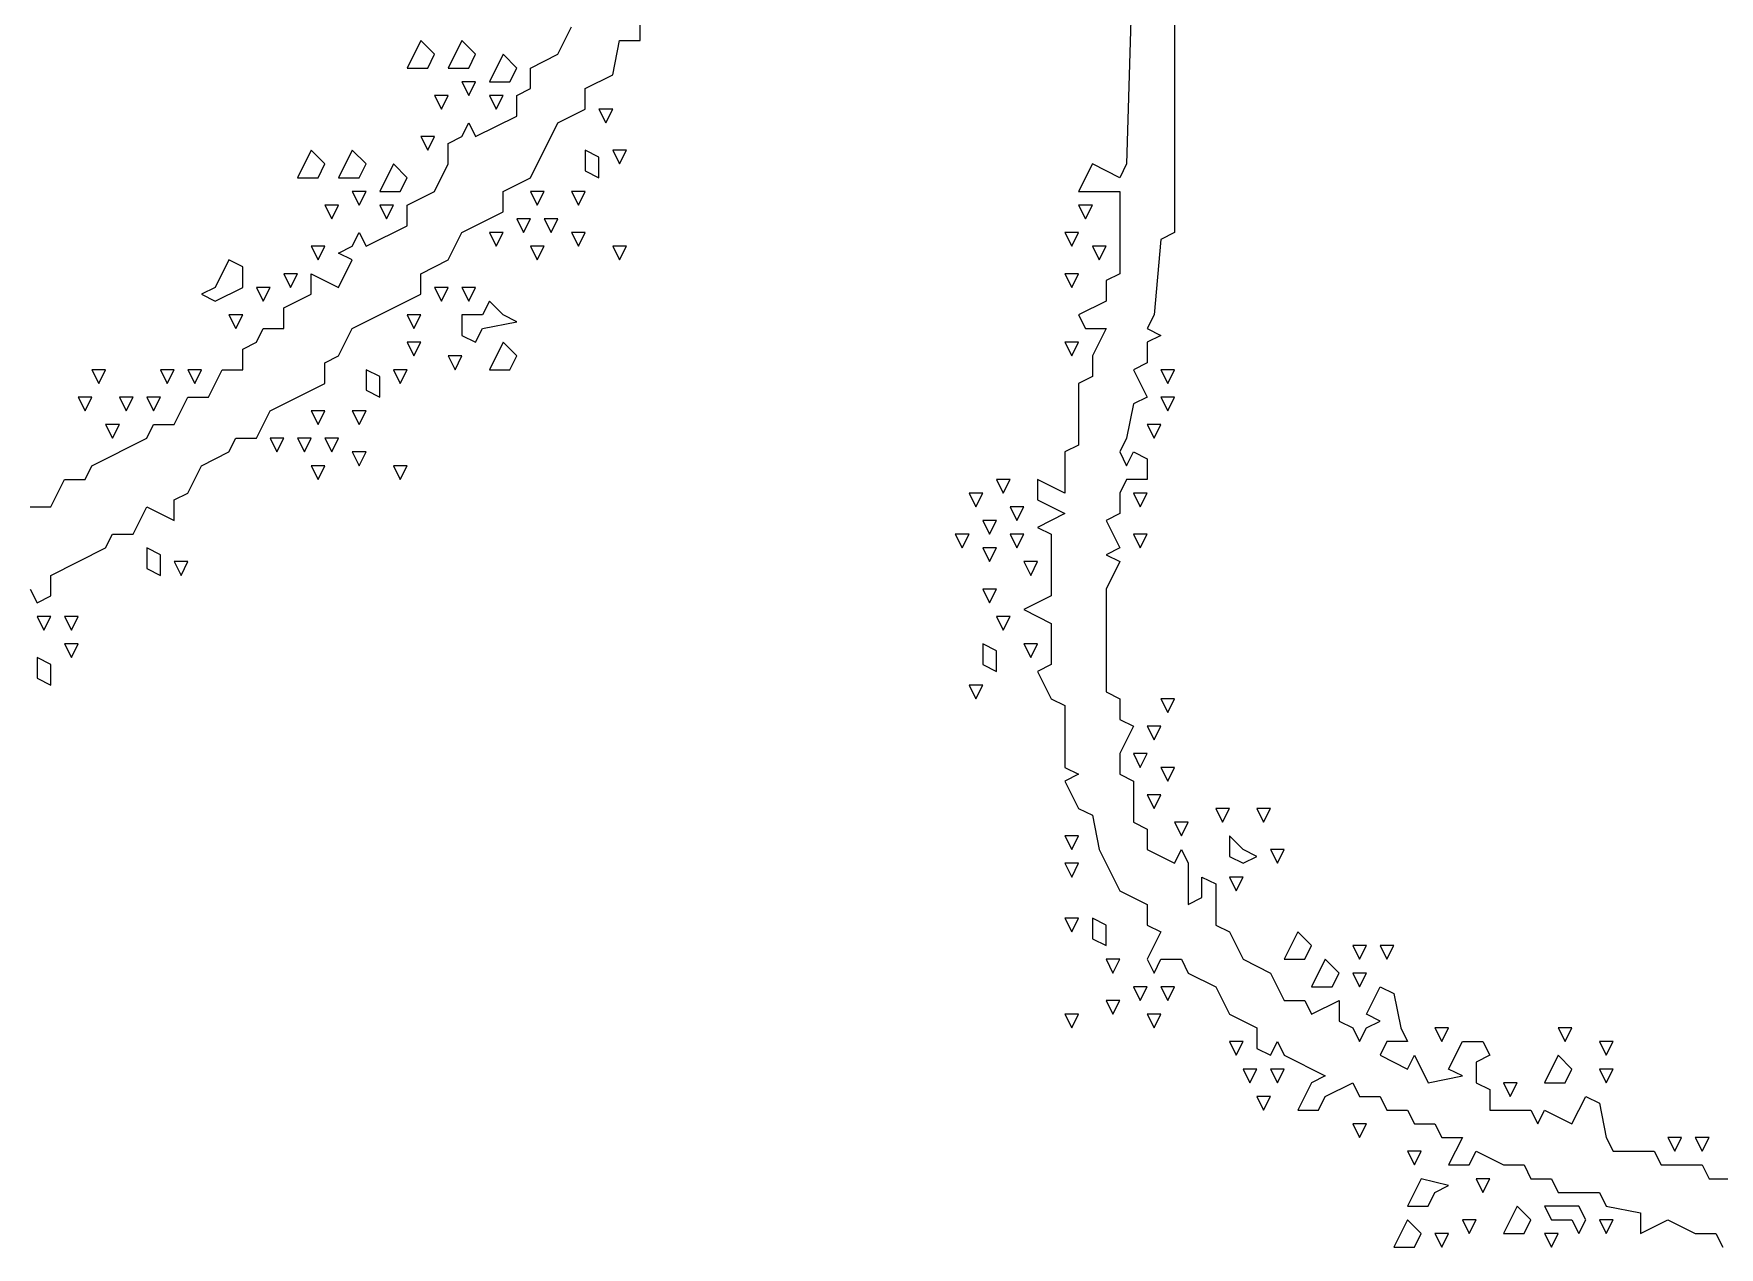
# Model space of a CAD drawing. Extents: x 2 to 124, y 0 to 170.
# Drawn here: x 42.38 to 62.18, y 6.44 to 20.69 of the extents above; entities that cross this region are included whole.
import ezdxf

# ---------------------------------------------------------------- set-up
doc = ezdxf.new("R2010")
doc.units = 0
doc.layers.add('Layer0', color=7, linetype='Continuous')

msp = doc.modelspace()

# ---------------------------------------------------------------- linework, layer by layer
at = {"layer": 'Layer0', "color": 5, "linetype": 'CONTINUOUS'}
for p, q in [((55.78125, 23.18182, 0.1), (55.78125, 18.35227, 0.1)), ((55.2983, 21.97443, 0.1), (55.2178, 19.1572, 0.1)), ((49.50284, 20.60606, 0.1), (49.50284, 20.84754, 0.1)), ((46.92708, 20.60606, 0.1), (46.7661, 20.28409, 0.1)), ((47.08807, 20.44508, 0.1), (46.92708, 20.60606, 0.1)), ((47.41004, 20.60606, 0.1), (47.24905, 20.28409, 0.1)), ((47.57102, 20.44508, 0.1), (47.41004, 20.60606, 0.1)), ((48.53693, 20.44508, 0.1), (48.69792, 20.76705, 0.1)), ((49.18087, 20.2036, 0.1), (49.26136, 20.60606, 0.1)), ((49.26136, 20.60606, 0.1), (49.50284, 20.60606, 0.1)), ((47.00758, 20.28409, 0.1), (47.08807, 20.44508, 0.1)), ((47.49053, 20.28409, 0.1), (47.57102, 20.44508, 0.1)), ((47.89299, 20.44508, 0.1), (47.73201, 20.12311, 0.1)), ((48.05398, 20.28409, 0.1), (47.89299, 20.44508, 0.1)), ((48.21496, 20.28409, 0.1), (48.53693, 20.44508, 0.1)), ((46.7661, 20.28409, 0.1), (47.00758, 20.28409, 0.1)), ((47.24905, 20.28409, 0.1), (47.49053, 20.28409, 0.1)), ((47.97348, 20.12311, 0.1), (48.05398, 20.28409, 0.1)), ((48.21496, 20.04261, 0.1), (48.21496, 20.28409, 0.1)), ((48.8589, 20.04261, 0.1), (49.18087, 20.2036, 0.1)), ((47.41004, 20.12311, 0.1), (47.49053, 19.96212, 0.1)), ((47.57102, 20.12311, 0.1), (47.41004, 20.12311, 0.1)), ((47.49053, 19.96212, 0.1), (47.57102, 20.12311, 0.1)), ((47.73201, 20.12311, 0.1), (47.97348, 20.12311, 0.1)), ((48.05398, 19.96212, 0.1), (48.21496, 20.04261, 0.1)), ((48.8589, 19.80114, 0.1), (48.8589, 20.04261, 0.1)), ((47.08807, 19.96212, 0.1), (47.16856, 19.80114, 0.1)), ((47.24905, 19.96212, 0.1), (47.08807, 19.96212, 0.1)), ((47.16856, 19.80114, 0.1), (47.24905, 19.96212, 0.1)), ((47.73201, 19.96212, 0.1), (47.8125, 19.80114, 0.1)), ((47.89299, 19.96212, 0.1), (47.73201, 19.96212, 0.1)), ((47.8125, 19.80114, 0.1), (47.89299, 19.96212, 0.1)), ((48.05398, 19.72064, 0.1), (48.05398, 19.96212, 0.1)), ((48.53693, 19.64015, 0.1), (48.8589, 19.80114, 0.1)), ((49.01989, 19.80114, 0.1), (49.10038, 19.64015, 0.1)), ((49.18087, 19.80114, 0.1), (49.01989, 19.80114, 0.1)), ((49.10038, 19.64015, 0.1), (49.18087, 19.80114, 0.1)), ((47.41004, 19.47917, 0.1), (47.49053, 19.64015, 0.1)), ((47.49053, 19.64015, 0.1), (47.57102, 19.47917, 0.1)), ((47.57102, 19.47917, 0.1), (48.05398, 19.72064, 0.1)), ((48.21496, 18.99621, 0.1), (48.53693, 19.64015, 0.1)), ((46.92708, 19.47917, 0.1), (47.00758, 19.31818, 0.1)), ((47.08807, 19.47917, 0.1), (46.92708, 19.47917, 0.1)), ((47.00758, 19.31818, 0.1), (47.08807, 19.47917, 0.1)), ((47.24905, 19.39867, 0.1), (47.41004, 19.47917, 0.1)), ((45.6392, 19.31818, 0.1), (45.47822, 18.99621, 0.1)), ((45.80019, 19.1572, 0.1), (45.6392, 19.31818, 0.1)), ((46.12216, 19.31818, 0.1), (45.96117, 18.99621, 0.1)), ((46.28314, 19.1572, 0.1), (46.12216, 19.31818, 0.1)), ((47.24905, 19.1572, 0.1), (47.24905, 19.39867, 0.1)), ((48.8589, 19.31818, 0.1), (48.8589, 19.0767, 0.1)), ((49.01989, 19.23769, 0.1), (48.8589, 19.31818, 0.1)), ((49.01989, 18.99621, 0.1), (49.01989, 19.23769, 0.1)), ((49.18087, 19.31818, 0.1), (49.26136, 19.1572, 0.1)), ((49.34186, 19.31818, 0.1), (49.18087, 19.31818, 0.1)), ((49.26136, 19.1572, 0.1), (49.34186, 19.31818, 0.1)), ((45.7197, 18.99621, 0.1), (45.80019, 19.1572, 0.1)), ((46.20265, 18.99621, 0.1), (46.28314, 19.1572, 0.1)), ((46.60511, 19.1572, 0.1), (46.44413, 18.83523, 0.1)), ((46.7661, 18.99621, 0.1), (46.60511, 19.1572, 0.1)), ((47.08807, 18.83523, 0.1), (47.24905, 19.1572, 0.1)), ((48.8589, 19.0767, 0.1), (49.01989, 18.99621, 0.1)), ((54.81534, 19.1572, 0.1), (54.65436, 18.83523, 0.1)), ((55.13731, 18.99621, 0.1), (54.81534, 19.1572, 0.1)), ((55.2178, 19.1572, 0.1), (55.13731, 18.99621, 0.1)), ((45.47822, 18.99621, 0.1), (45.7197, 18.99621, 0.1)), ((45.96117, 18.99621, 0.1), (46.20265, 18.99621, 0.1)), ((46.12216, 18.83523, 0.1), (46.20265, 18.67424, 0.1)), ((46.28314, 18.83523, 0.1), (46.12216, 18.83523, 0.1)), ((46.20265, 18.67424, 0.1), (46.28314, 18.83523, 0.1)), ((46.44413, 18.83523, 0.1), (46.68561, 18.83523, 0.1)), ((46.68561, 18.83523, 0.1), (46.7661, 18.99621, 0.1)), ((46.7661, 18.67424, 0.1), (47.08807, 18.83523, 0.1)), ((47.89299, 18.83523, 0.1), (48.21496, 18.99621, 0.1)), ((47.89299, 18.59375, 0.1), (47.89299, 18.83523, 0.1)), ((48.21496, 18.83523, 0.1), (48.29545, 18.67424, 0.1)), ((48.37595, 18.83523, 0.1), (48.21496, 18.83523, 0.1)), ((48.29545, 18.67424, 0.1), (48.37595, 18.83523, 0.1)), ((48.69792, 18.83523, 0.1), (48.77841, 18.67424, 0.1)), ((48.8589, 18.83523, 0.1), (48.69792, 18.83523, 0.1)), ((48.77841, 18.67424, 0.1), (48.8589, 18.83523, 0.1)), ((54.65436, 18.83523, 0.1), (55.13731, 18.83523, 0.1)), ((55.13731, 18.83523, 0.1), (55.13731, 17.86932, 0.1)), ((45.80019, 18.67424, 0.1), (45.88068, 18.51326, 0.1)), ((45.96117, 18.67424, 0.1), (45.80019, 18.67424, 0.1)), ((45.88068, 18.51326, 0.1), (45.96117, 18.67424, 0.1)), ((46.44413, 18.67424, 0.1), (46.52462, 18.51326, 0.1)), ((46.60511, 18.67424, 0.1), (46.44413, 18.67424, 0.1)), ((46.52462, 18.51326, 0.1), (46.60511, 18.67424, 0.1)), ((46.7661, 18.43277, 0.1), (46.7661, 18.67424, 0.1)), ((54.65436, 18.67424, 0.1), (54.73485, 18.51326, 0.1)), ((54.81534, 18.67424, 0.1), (54.65436, 18.67424, 0.1)), ((54.73485, 18.51326, 0.1), (54.81534, 18.67424, 0.1)), ((46.28314, 18.19129, 0.1), (46.7661, 18.43277, 0.1)), ((47.41004, 18.35227, 0.1), (47.89299, 18.59375, 0.1)), ((48.05398, 18.51326, 0.1), (48.13447, 18.35227, 0.1)), ((48.21496, 18.51326, 0.1), (48.05398, 18.51326, 0.1)), ((48.13447, 18.35227, 0.1), (48.21496, 18.51326, 0.1)), ((48.37595, 18.51326, 0.1), (48.45644, 18.35227, 0.1)), ((48.53693, 18.51326, 0.1), (48.37595, 18.51326, 0.1)), ((48.45644, 18.35227, 0.1), (48.53693, 18.51326, 0.1)), ((46.12216, 18.19129, 0.1), (46.20265, 18.35227, 0.1)), ((46.20265, 18.35227, 0.1), (46.28314, 18.19129, 0.1)), ((47.24905, 18.0303, 0.1), (47.41004, 18.35227, 0.1)), ((47.73201, 18.35227, 0.1), (47.8125, 18.19129, 0.1)), ((47.89299, 18.35227, 0.1), (47.73201, 18.35227, 0.1)), ((47.8125, 18.19129, 0.1), (47.89299, 18.35227, 0.1)), ((48.69792, 18.35227, 0.1), (48.77841, 18.19129, 0.1)), ((48.8589, 18.35227, 0.1), (48.69792, 18.35227, 0.1)), ((48.77841, 18.19129, 0.1), (48.8589, 18.35227, 0.1)), ((54.49337, 18.35227, 0.1), (54.57386, 18.19129, 0.1)), ((54.65436, 18.35227, 0.1), (54.49337, 18.35227, 0.1)), ((54.57386, 18.19129, 0.1), (54.65436, 18.35227, 0.1)), ((55.62027, 18.27178, 0.1), (55.53977, 17.38636, 0.1)), ((55.78125, 18.35227, 0.1), (55.62027, 18.27178, 0.1)), ((44.6733, 18.0303, 0.1), (44.51231, 17.70833, 0.1)), ((44.83428, 17.94981, 0.1), (44.6733, 18.0303, 0.1)), ((45.6392, 18.19129, 0.1), (45.7197, 18.0303, 0.1)), ((45.80019, 18.19129, 0.1), (45.6392, 18.19129, 0.1)), ((45.7197, 18.0303, 0.1), (45.80019, 18.19129, 0.1)), ((45.96117, 18.1108, 0.1), (46.12216, 18.19129, 0.1)), ((46.12216, 18.0303, 0.1), (45.96117, 18.1108, 0.1)), ((45.96117, 17.70833, 0.1), (46.12216, 18.0303, 0.1)), ((46.92708, 17.86932, 0.1), (47.24905, 18.0303, 0.1)), ((48.21496, 18.19129, 0.1), (48.29545, 18.0303, 0.1)), ((48.37595, 18.19129, 0.1), (48.21496, 18.19129, 0.1)), ((48.29545, 18.0303, 0.1), (48.37595, 18.19129, 0.1)), ((49.18087, 18.19129, 0.1), (49.26136, 18.0303, 0.1)), ((49.34186, 18.19129, 0.1), (49.18087, 18.19129, 0.1)), ((49.26136, 18.0303, 0.1), (49.34186, 18.19129, 0.1)), ((54.81534, 18.19129, 0.1), (54.89583, 18.0303, 0.1)), ((54.97633, 18.19129, 0.1), (54.81534, 18.19129, 0.1)), ((54.89583, 18.0303, 0.1), (54.97633, 18.19129, 0.1)), ((44.83428, 17.70833, 0.1), (44.83428, 17.94981, 0.1)), ((45.31723, 17.86932, 0.1), (45.39773, 17.70833, 0.1)), ((45.47822, 17.86932, 0.1), (45.31723, 17.86932, 0.1)), ((45.39773, 17.70833, 0.1), (45.47822, 17.86932, 0.1)), ((45.6392, 17.62784, 0.1), (45.6392, 17.86932, 0.1)), ((45.6392, 17.86932, 0.1), (45.96117, 17.70833, 0.1)), ((46.92708, 17.62784, 0.1), (46.92708, 17.86932, 0.1)), ((54.49337, 17.86932, 0.1), (54.57386, 17.70833, 0.1)), ((54.65436, 17.86932, 0.1), (54.49337, 17.86932, 0.1)), ((54.57386, 17.70833, 0.1), (54.65436, 17.86932, 0.1)), ((55.13731, 17.86932, 0.1), (54.97633, 17.78883, 0.1)), ((44.51231, 17.70833, 0.1), (44.35133, 17.62784, 0.1)), ((44.35133, 17.62784, 0.1), (44.51231, 17.54735, 0.1)), ((44.51231, 17.54735, 0.1), (44.83428, 17.70833, 0.1)), ((44.99527, 17.70833, 0.1), (45.07576, 17.54735, 0.1)), ((45.15625, 17.70833, 0.1), (44.99527, 17.70833, 0.1)), ((45.07576, 17.54735, 0.1), (45.15625, 17.70833, 0.1)), ((45.31723, 17.46686, 0.1), (45.6392, 17.62784, 0.1)), ((46.12216, 17.22538, 0.1), (46.92708, 17.62784, 0.1)), ((47.08807, 17.70833, 0.1), (47.16856, 17.54735, 0.1)), ((47.24905, 17.70833, 0.1), (47.08807, 17.70833, 0.1)), ((47.16856, 17.54735, 0.1), (47.24905, 17.70833, 0.1)), ((47.41004, 17.70833, 0.1), (47.49053, 17.54735, 0.1)), ((47.57102, 17.70833, 0.1), (47.41004, 17.70833, 0.1)), ((47.49053, 17.54735, 0.1), (47.57102, 17.70833, 0.1)), ((54.97633, 17.78883, 0.1), (54.97633, 17.54735, 0.1)), ((45.31723, 17.22538, 0.1), (45.31723, 17.46686, 0.1)), ((47.73201, 17.54735, 0.1), (47.65152, 17.38636, 0.1)), ((47.89299, 17.38636, 0.1), (47.73201, 17.54735, 0.1)), ((54.97633, 17.54735, 0.1), (54.65436, 17.38636, 0.1)), ((44.6733, 17.38636, 0.1), (44.75379, 17.22538, 0.1)), ((44.83428, 17.38636, 0.1), (44.6733, 17.38636, 0.1)), ((44.75379, 17.22538, 0.1), (44.83428, 17.38636, 0.1)), ((46.7661, 17.38636, 0.1), (46.84659, 17.22538, 0.1)), ((46.92708, 17.38636, 0.1), (46.7661, 17.38636, 0.1)), ((46.84659, 17.22538, 0.1), (46.92708, 17.38636, 0.1)), ((47.65152, 17.38636, 0.1), (47.41004, 17.38636, 0.1)), ((47.41004, 17.38636, 0.1), (47.41004, 17.14489, 0.1)), ((47.65152, 17.22538, 0.1), (48.05398, 17.30587, 0.1)), ((48.05398, 17.30587, 0.1), (47.89299, 17.38636, 0.1)), ((54.65436, 17.38636, 0.1), (54.73485, 17.22538, 0.1)), ((55.53977, 17.38636, 0.1), (55.45928, 17.22538, 0.1)), ((44.83428, 16.9839, 0.1), (44.99527, 17.06439, 0.1)), ((44.99527, 17.06439, 0.1), (45.07576, 17.22538, 0.1)), ((45.07576, 17.22538, 0.1), (45.31723, 17.22538, 0.1)), ((45.96117, 16.90341, 0.1), (46.12216, 17.22538, 0.1)), ((46.7661, 17.06439, 0.1), (46.84659, 16.90341, 0.1)), ((46.92708, 17.06439, 0.1), (46.7661, 17.06439, 0.1)), ((46.84659, 16.90341, 0.1), (46.92708, 17.06439, 0.1)), ((47.41004, 17.14489, 0.1), (47.57102, 17.06439, 0.1)), ((47.57102, 17.06439, 0.1), (47.65152, 17.22538, 0.1)), ((47.89299, 17.06439, 0.1), (47.73201, 16.74242, 0.1)), ((48.05398, 16.90341, 0.1), (47.89299, 17.06439, 0.1)), ((54.49337, 17.06439, 0.1), (54.57386, 16.90341, 0.1)), ((54.65436, 17.06439, 0.1), (54.49337, 17.06439, 0.1)), ((54.57386, 16.90341, 0.1), (54.65436, 17.06439, 0.1)), ((54.73485, 17.22538, 0.1), (54.97633, 17.22538, 0.1)), ((54.97633, 17.22538, 0.1), (54.81534, 16.90341, 0.1)), ((55.45928, 17.22538, 0.1), (55.62027, 17.14489, 0.1)), ((55.62027, 17.14489, 0.1), (55.45928, 17.06439, 0.1)), ((55.45928, 17.06439, 0.1), (55.45928, 16.82292, 0.1)), ((44.83428, 16.74242, 0.1), (44.83428, 16.9839, 0.1)), ((45.80019, 16.82292, 0.1), (45.96117, 16.90341, 0.1)), ((47.24905, 16.90341, 0.1), (47.32955, 16.74242, 0.1)), ((47.41004, 16.90341, 0.1), (47.24905, 16.90341, 0.1)), ((47.32955, 16.74242, 0.1), (47.41004, 16.90341, 0.1)), ((47.97348, 16.74242, 0.1), (48.05398, 16.90341, 0.1)), ((54.81534, 16.90341, 0.1), (54.81534, 16.66193, 0.1)), ((43.06345, 16.74242, 0.1), (43.14394, 16.58144, 0.1)), ((43.22443, 16.74242, 0.1), (43.06345, 16.74242, 0.1)), ((43.14394, 16.58144, 0.1), (43.22443, 16.74242, 0.1)), ((43.86837, 16.74242, 0.1), (43.94886, 16.58144, 0.1)), ((44.02936, 16.74242, 0.1), (43.86837, 16.74242, 0.1)), ((43.94886, 16.58144, 0.1), (44.02936, 16.74242, 0.1)), ((44.19034, 16.74242, 0.1), (44.27083, 16.58144, 0.1)), ((44.35133, 16.74242, 0.1), (44.19034, 16.74242, 0.1)), ((44.27083, 16.58144, 0.1), (44.35133, 16.74242, 0.1)), ((44.43182, 16.42045, 0.1), (44.5928, 16.74242, 0.1)), ((44.5928, 16.74242, 0.1), (44.83428, 16.74242, 0.1)), ((45.80019, 16.58144, 0.1), (45.80019, 16.82292, 0.1)), ((46.28314, 16.74242, 0.1), (46.28314, 16.50095, 0.1)), ((46.44413, 16.66193, 0.1), (46.28314, 16.74242, 0.1)), ((46.44413, 16.42045, 0.1), (46.44413, 16.66193, 0.1)), ((46.60511, 16.74242, 0.1), (46.68561, 16.58144, 0.1)), ((46.7661, 16.74242, 0.1), (46.60511, 16.74242, 0.1)), ((46.68561, 16.58144, 0.1), (46.7661, 16.74242, 0.1)), ((47.73201, 16.74242, 0.1), (47.97348, 16.74242, 0.1)), ((54.81534, 16.66193, 0.1), (54.65436, 16.58144, 0.1)), ((55.45928, 16.82292, 0.1), (55.2983, 16.74242, 0.1)), ((55.2983, 16.74242, 0.1), (55.45928, 16.42045, 0.1)), ((55.62027, 16.74242, 0.1), (55.70076, 16.58144, 0.1)), ((55.78125, 16.74242, 0.1), (55.62027, 16.74242, 0.1)), ((55.70076, 16.58144, 0.1), (55.78125, 16.74242, 0.1)), ((45.15625, 16.25947, 0.1), (45.80019, 16.58144, 0.1)), ((46.28314, 16.50095, 0.1), (46.44413, 16.42045, 0.1)), ((54.65436, 16.58144, 0.1), (54.65436, 15.85701, 0.1)), ((42.90246, 16.42045, 0.1), (42.98295, 16.25947, 0.1)), ((43.06345, 16.42045, 0.1), (42.90246, 16.42045, 0.1)), ((42.98295, 16.25947, 0.1), (43.06345, 16.42045, 0.1)), ((43.38542, 16.42045, 0.1), (43.46591, 16.25947, 0.1)), ((43.5464, 16.42045, 0.1), (43.38542, 16.42045, 0.1)), ((43.46591, 16.25947, 0.1), (43.5464, 16.42045, 0.1)), ((43.70739, 16.42045, 0.1), (43.78788, 16.25947, 0.1)), ((43.86837, 16.42045, 0.1), (43.70739, 16.42045, 0.1)), ((43.78788, 16.25947, 0.1), (43.86837, 16.42045, 0.1)), ((44.02936, 16.09848, 0.1), (44.19034, 16.42045, 0.1)), ((44.19034, 16.42045, 0.1), (44.43182, 16.42045, 0.1)), ((44.99527, 15.9375, 0.1), (45.15625, 16.25947, 0.1)), ((45.6392, 16.25947, 0.1), (45.7197, 16.09848, 0.1)), ((45.80019, 16.25947, 0.1), (45.6392, 16.25947, 0.1)), ((45.7197, 16.09848, 0.1), (45.80019, 16.25947, 0.1)), ((46.12216, 16.25947, 0.1), (46.20265, 16.09848, 0.1)), ((46.28314, 16.25947, 0.1), (46.12216, 16.25947, 0.1)), ((46.20265, 16.09848, 0.1), (46.28314, 16.25947, 0.1)), ((55.2983, 16.33996, 0.1), (55.2178, 15.9375, 0.1)), ((55.45928, 16.42045, 0.1), (55.2983, 16.33996, 0.1)), ((55.62027, 16.42045, 0.1), (55.70076, 16.25947, 0.1)), ((55.78125, 16.42045, 0.1), (55.62027, 16.42045, 0.1)), ((55.70076, 16.25947, 0.1), (55.78125, 16.42045, 0.1)), ((43.22443, 16.09848, 0.1), (43.30492, 15.9375, 0.1)), ((43.38542, 16.09848, 0.1), (43.22443, 16.09848, 0.1)), ((43.30492, 15.9375, 0.1), (43.38542, 16.09848, 0.1)), ((43.70739, 15.9375, 0.1), (43.78788, 16.09848, 0.1)), ((43.78788, 16.09848, 0.1), (44.02936, 16.09848, 0.1)), ((55.45928, 16.09848, 0.1), (55.53977, 15.9375, 0.1)), ((55.62027, 16.09848, 0.1), (55.45928, 16.09848, 0.1)), ((55.53977, 15.9375, 0.1), (55.62027, 16.09848, 0.1)), ((43.06345, 15.61553, 0.1), (43.70739, 15.9375, 0.1)), ((44.6733, 15.77652, 0.1), (44.75379, 15.9375, 0.1)), ((44.75379, 15.9375, 0.1), (44.99527, 15.9375, 0.1)), ((45.15625, 15.9375, 0.1), (45.23674, 15.77652, 0.1)), ((45.31723, 15.9375, 0.1), (45.15625, 15.9375, 0.1)), ((45.23674, 15.77652, 0.1), (45.31723, 15.9375, 0.1)), ((45.47822, 15.9375, 0.1), (45.55871, 15.77652, 0.1)), ((45.6392, 15.9375, 0.1), (45.47822, 15.9375, 0.1)), ((45.55871, 15.77652, 0.1), (45.6392, 15.9375, 0.1)), ((45.80019, 15.9375, 0.1), (45.88068, 15.77652, 0.1)), ((45.96117, 15.9375, 0.1), (45.80019, 15.9375, 0.1)), ((45.88068, 15.77652, 0.1), (45.96117, 15.9375, 0.1)), ((54.65436, 15.85701, 0.1), (54.49337, 15.77652, 0.1)), ((55.2178, 15.9375, 0.1), (55.13731, 15.77652, 0.1)), ((44.35133, 15.61553, 0.1), (44.6733, 15.77652, 0.1)), ((46.12216, 15.77652, 0.1), (46.20265, 15.61553, 0.1)), ((46.28314, 15.77652, 0.1), (46.12216, 15.77652, 0.1)), ((46.20265, 15.61553, 0.1), (46.28314, 15.77652, 0.1)), ((54.49337, 15.77652, 0.1), (54.49337, 15.29356, 0.1)), ((55.13731, 15.77652, 0.1), (55.2178, 15.61553, 0.1)), ((55.2178, 15.61553, 0.1), (55.2983, 15.77652, 0.1)), ((55.2983, 15.77652, 0.1), (55.45928, 15.69602, 0.1)), ((55.45928, 15.69602, 0.1), (55.45928, 15.45455, 0.1)), ((42.58049, 15.13258, 0.1), (42.74148, 15.45455, 0.1)), ((42.74148, 15.45455, 0.1), (42.98295, 15.45455, 0.1)), ((42.98295, 15.45455, 0.1), (43.06345, 15.61553, 0.1)), ((44.19034, 15.29356, 0.1), (44.35133, 15.61553, 0.1)), ((45.6392, 15.61553, 0.1), (45.7197, 15.45455, 0.1)), ((45.80019, 15.61553, 0.1), (45.6392, 15.61553, 0.1)), ((45.7197, 15.45455, 0.1), (45.80019, 15.61553, 0.1)), ((46.60511, 15.61553, 0.1), (46.68561, 15.45455, 0.1)), ((46.7661, 15.61553, 0.1), (46.60511, 15.61553, 0.1)), ((46.68561, 15.45455, 0.1), (46.7661, 15.61553, 0.1)), ((53.68845, 15.45455, 0.1), (53.76894, 15.29356, 0.1)), ((53.84943, 15.45455, 0.1), (53.68845, 15.45455, 0.1)), ((53.76894, 15.29356, 0.1), (53.84943, 15.45455, 0.1)), ((54.49337, 15.29356, 0.1), (54.1714, 15.45455, 0.1)), ((54.1714, 15.45455, 0.1), (54.1714, 15.21307, 0.1)), ((55.2178, 15.45455, 0.1), (55.13731, 15.29356, 0.1)), ((55.45928, 15.45455, 0.1), (55.2178, 15.45455, 0.1)), ((44.02936, 15.21307, 0.1), (44.19034, 15.29356, 0.1)), ((53.36648, 15.29356, 0.1), (53.44697, 15.13258, 0.1)), ((53.52746, 15.29356, 0.1), (53.36648, 15.29356, 0.1)), ((53.44697, 15.13258, 0.1), (53.52746, 15.29356, 0.1)), ((55.13731, 15.29356, 0.1), (55.13731, 15.05208, 0.1)), ((55.2983, 15.29356, 0.1), (55.37879, 15.13258, 0.1)), ((55.45928, 15.29356, 0.1), (55.2983, 15.29356, 0.1)), ((55.37879, 15.13258, 0.1), (55.45928, 15.29356, 0.1)), ((42.33902, 15.13258, 0.1), (42.58049, 15.13258, 0.1)), ((43.5464, 14.81061, 0.1), (43.70739, 15.13258, 0.1)), ((43.70739, 15.13258, 0.1), (44.02936, 14.97159, 0.1)), ((44.02936, 14.97159, 0.1), (44.02936, 15.21307, 0.1)), ((53.84943, 15.13258, 0.1), (53.92992, 14.97159, 0.1)), ((54.01042, 15.13258, 0.1), (53.84943, 15.13258, 0.1)), ((53.92992, 14.97159, 0.1), (54.01042, 15.13258, 0.1)), ((54.1714, 15.21307, 0.1), (54.49337, 15.05208, 0.1)), ((54.49337, 15.05208, 0.1), (54.1714, 14.8911, 0.1)), ((55.13731, 15.05208, 0.1), (54.97633, 14.97159, 0.1)), ((53.52746, 14.97159, 0.1), (53.60795, 14.81061, 0.1)), ((53.68845, 14.97159, 0.1), (53.52746, 14.97159, 0.1)), ((53.60795, 14.81061, 0.1), (53.68845, 14.97159, 0.1)), ((54.1714, 14.8911, 0.1), (54.33239, 14.81061, 0.1)), ((54.97633, 14.97159, 0.1), (55.13731, 14.64962, 0.1)), ((43.22443, 14.64962, 0.1), (43.30492, 14.81061, 0.1)), ((43.30492, 14.81061, 0.1), (43.5464, 14.81061, 0.1)), ((53.20549, 14.81061, 0.1), (53.28598, 14.64962, 0.1)), ((53.36648, 14.81061, 0.1), (53.20549, 14.81061, 0.1)), ((53.28598, 14.64962, 0.1), (53.36648, 14.81061, 0.1)), ((53.84943, 14.81061, 0.1), (53.92992, 14.64962, 0.1)), ((54.01042, 14.81061, 0.1), (53.84943, 14.81061, 0.1)), ((53.92992, 14.64962, 0.1), (54.01042, 14.81061, 0.1)), ((54.33239, 14.81061, 0.1), (54.33239, 14.08617, 0.1)), ((55.2983, 14.81061, 0.1), (55.37879, 14.64962, 0.1)), ((55.45928, 14.81061, 0.1), (55.2983, 14.81061, 0.1)), ((55.37879, 14.64962, 0.1), (55.45928, 14.81061, 0.1)), ((42.58049, 14.32765, 0.1), (43.22443, 14.64962, 0.1)), ((43.70739, 14.64962, 0.1), (43.70739, 14.40814, 0.1)), ((43.86837, 14.56913, 0.1), (43.70739, 14.64962, 0.1)), ((43.86837, 14.32765, 0.1), (43.86837, 14.56913, 0.1)), ((44.02936, 14.48864, 0.1), (44.10985, 14.32765, 0.1)), ((44.19034, 14.48864, 0.1), (44.02936, 14.48864, 0.1)), ((44.10985, 14.32765, 0.1), (44.19034, 14.48864, 0.1)), ((53.52746, 14.64962, 0.1), (53.60795, 14.48864, 0.1)), ((53.68845, 14.64962, 0.1), (53.52746, 14.64962, 0.1)), ((53.60795, 14.48864, 0.1), (53.68845, 14.64962, 0.1)), ((54.01042, 14.48864, 0.1), (54.09091, 14.32765, 0.1)), ((54.1714, 14.48864, 0.1), (54.01042, 14.48864, 0.1)), ((54.09091, 14.32765, 0.1), (54.1714, 14.48864, 0.1)), ((55.13731, 14.64962, 0.1), (54.97633, 14.56913, 0.1)), ((54.97633, 14.56913, 0.1), (55.13731, 14.48864, 0.1)), ((55.13731, 14.48864, 0.1), (54.97633, 14.16667, 0.1)), ((42.58049, 14.08617, 0.1), (42.58049, 14.32765, 0.1)), ((43.70739, 14.40814, 0.1), (43.86837, 14.32765, 0.1)), ((42.33902, 14.16667, 0.1), (42.41951, 14.00568, 0.1)), ((42.41951, 14.00568, 0.1), (42.58049, 14.08617, 0.1)), ((53.52746, 14.16667, 0.1), (53.60795, 14.00568, 0.1)), ((53.68845, 14.16667, 0.1), (53.52746, 14.16667, 0.1)), ((53.60795, 14.00568, 0.1), (53.68845, 14.16667, 0.1)), ((54.33239, 14.08617, 0.1), (54.01042, 13.92519, 0.1)), ((54.97633, 14.16667, 0.1), (54.97633, 12.95928, 0.1)), ((54.01042, 13.92519, 0.1), (54.33239, 13.7642, 0.1)), ((42.41951, 13.8447, 0.1), (42.5, 13.68371, 0.1)), ((42.58049, 13.8447, 0.1), (42.41951, 13.8447, 0.1)), ((42.5, 13.68371, 0.1), (42.58049, 13.8447, 0.1)), ((42.74148, 13.8447, 0.1), (42.82197, 13.68371, 0.1)), ((42.90246, 13.8447, 0.1), (42.74148, 13.8447, 0.1)), ((42.82197, 13.68371, 0.1), (42.90246, 13.8447, 0.1)), ((53.68845, 13.8447, 0.1), (53.76894, 13.68371, 0.1)), ((53.84943, 13.8447, 0.1), (53.68845, 13.8447, 0.1)), ((53.76894, 13.68371, 0.1), (53.84943, 13.8447, 0.1)), ((54.33239, 13.7642, 0.1), (54.33239, 13.28125, 0.1)), ((42.74148, 13.52273, 0.1), (42.82197, 13.36174, 0.1)), ((42.90246, 13.52273, 0.1), (42.74148, 13.52273, 0.1)), ((42.82197, 13.36174, 0.1), (42.90246, 13.52273, 0.1)), ((53.52746, 13.52273, 0.1), (53.52746, 13.28125, 0.1)), ((53.68845, 13.44223, 0.1), (53.52746, 13.52273, 0.1)), ((54.01042, 13.52273, 0.1), (54.09091, 13.36174, 0.1)), ((54.1714, 13.52273, 0.1), (54.01042, 13.52273, 0.1)), ((54.09091, 13.36174, 0.1), (54.1714, 13.52273, 0.1)), ((42.41951, 13.36174, 0.1), (42.41951, 13.12027, 0.1)), ((42.58049, 13.28125, 0.1), (42.41951, 13.36174, 0.1)), ((42.58049, 13.03977, 0.1), (42.58049, 13.28125, 0.1)), ((53.52746, 13.28125, 0.1), (53.68845, 13.20076, 0.1)), ((53.68845, 13.20076, 0.1), (53.68845, 13.44223, 0.1)), ((54.33239, 13.28125, 0.1), (54.1714, 13.20076, 0.1)), ((42.41951, 13.12027, 0.1), (42.58049, 13.03977, 0.1)), ((54.1714, 13.20076, 0.1), (54.33239, 12.87879, 0.1)), ((53.36648, 13.03977, 0.1), (53.44697, 12.87879, 0.1)), ((53.52746, 13.03977, 0.1), (53.36648, 13.03977, 0.1)), ((53.44697, 12.87879, 0.1), (53.52746, 13.03977, 0.1)), ((54.33239, 12.87879, 0.1), (54.49337, 12.7983, 0.1)), ((54.97633, 12.95928, 0.1), (55.13731, 12.87879, 0.1)), ((55.13731, 12.87879, 0.1), (55.13731, 12.63731, 0.1)), ((55.62027, 12.87879, 0.1), (55.70076, 12.7178, 0.1)), ((55.78125, 12.87879, 0.1), (55.62027, 12.87879, 0.1)), ((55.70076, 12.7178, 0.1), (55.78125, 12.87879, 0.1)), ((54.49337, 12.7983, 0.1), (54.49337, 12.07386, 0.1)), ((55.13731, 12.63731, 0.1), (55.2983, 12.55682, 0.1)), ((55.2983, 12.55682, 0.1), (55.13731, 12.23485, 0.1)), ((55.45928, 12.55682, 0.1), (55.53977, 12.39583, 0.1)), ((55.62027, 12.55682, 0.1), (55.45928, 12.55682, 0.1)), ((55.53977, 12.39583, 0.1), (55.62027, 12.55682, 0.1)), ((55.13731, 12.23485, 0.1), (55.13731, 11.99337, 0.1)), ((55.2983, 12.23485, 0.1), (55.37879, 12.07386, 0.1)), ((55.45928, 12.23485, 0.1), (55.2983, 12.23485, 0.1)), ((55.37879, 12.07386, 0.1), (55.45928, 12.23485, 0.1)), ((54.49337, 12.07386, 0.1), (54.65436, 11.99337, 0.1)), ((54.65436, 11.99337, 0.1), (54.49337, 11.91288, 0.1)), ((54.49337, 11.91288, 0.1), (54.65436, 11.59091, 0.1)), ((55.13731, 11.99337, 0.1), (55.2983, 11.91288, 0.1)), ((55.2983, 11.91288, 0.1), (55.2983, 11.42992, 0.1)), ((55.62027, 12.07386, 0.1), (55.70076, 11.91288, 0.1)), ((55.78125, 12.07386, 0.1), (55.62027, 12.07386, 0.1)), ((55.70076, 11.91288, 0.1), (55.78125, 12.07386, 0.1)), ((55.45928, 11.75189, 0.1), (55.53977, 11.59091, 0.1)), ((55.62027, 11.75189, 0.1), (55.45928, 11.75189, 0.1)), ((55.53977, 11.59091, 0.1), (55.62027, 11.75189, 0.1)), ((54.65436, 11.59091, 0.1), (54.81534, 11.51042, 0.1)), ((54.81534, 11.51042, 0.1), (54.89583, 11.10795, 0.1)), ((56.2642, 11.59091, 0.1), (56.3447, 11.42992, 0.1)), ((56.42519, 11.59091, 0.1), (56.2642, 11.59091, 0.1)), ((56.3447, 11.42992, 0.1), (56.42519, 11.59091, 0.1)), ((56.74716, 11.59091, 0.1), (56.82765, 11.42992, 0.1)), ((56.90814, 11.59091, 0.1), (56.74716, 11.59091, 0.1)), ((56.82765, 11.42992, 0.1), (56.90814, 11.59091, 0.1)), ((55.2983, 11.42992, 0.1), (55.45928, 11.34943, 0.1)), ((55.45928, 11.34943, 0.1), (55.45928, 11.10795, 0.1)), ((55.78125, 11.42992, 0.1), (55.86174, 11.26894, 0.1)), ((55.94223, 11.42992, 0.1), (55.78125, 11.42992, 0.1)), ((55.86174, 11.26894, 0.1), (55.94223, 11.42992, 0.1)), ((54.49337, 11.26894, 0.1), (54.57386, 11.10795, 0.1)), ((54.65436, 11.26894, 0.1), (54.49337, 11.26894, 0.1)), ((54.57386, 11.10795, 0.1), (54.65436, 11.26894, 0.1)), ((54.89583, 11.10795, 0.1), (55.13731, 10.625, 0.1)), ((55.45928, 11.10795, 0.1), (55.78125, 10.94697, 0.1)), ((55.78125, 10.94697, 0.1), (55.86174, 11.10795, 0.1)), ((55.86174, 11.10795, 0.1), (55.94223, 10.94697, 0.1)), ((56.42519, 11.26894, 0.1), (56.42519, 11.02746, 0.1)), ((56.58617, 11.10795, 0.1), (56.42519, 11.26894, 0.1)), ((56.74716, 11.02746, 0.1), (56.58617, 11.10795, 0.1)), ((56.90814, 11.10795, 0.1), (56.98864, 10.94697, 0.1)), ((57.06913, 11.10795, 0.1), (56.90814, 11.10795, 0.1)), ((56.98864, 10.94697, 0.1), (57.06913, 11.10795, 0.1)), ((54.49337, 10.94697, 0.1), (54.57386, 10.78598, 0.1)), ((54.65436, 10.94697, 0.1), (54.49337, 10.94697, 0.1)), ((54.57386, 10.78598, 0.1), (54.65436, 10.94697, 0.1)), ((55.94223, 10.94697, 0.1), (55.94223, 10.46402, 0.1)), ((56.42519, 11.02746, 0.1), (56.58617, 10.94697, 0.1)), ((56.58617, 10.94697, 0.1), (56.74716, 11.02746, 0.1)), ((56.10322, 10.54451, 0.1), (56.10322, 10.78598, 0.1)), ((56.10322, 10.78598, 0.1), (56.2642, 10.70549, 0.1)), ((56.2642, 10.70549, 0.1), (56.2642, 10.22254, 0.1)), ((56.42519, 10.78598, 0.1), (56.50568, 10.625, 0.1)), ((56.58617, 10.78598, 0.1), (56.42519, 10.78598, 0.1)), ((56.50568, 10.625, 0.1), (56.58617, 10.78598, 0.1)), ((55.13731, 10.625, 0.1), (55.45928, 10.46402, 0.1)), ((55.94223, 10.46402, 0.1), (56.10322, 10.54451, 0.1)), ((54.49337, 10.30303, 0.1), (54.57386, 10.14205, 0.1)), ((54.65436, 10.30303, 0.1), (54.49337, 10.30303, 0.1)), ((54.57386, 10.14205, 0.1), (54.65436, 10.30303, 0.1)), ((54.81534, 10.30303, 0.1), (54.81534, 10.06155, 0.1)), ((54.97633, 10.22254, 0.1), (54.81534, 10.30303, 0.1)), ((55.45928, 10.46402, 0.1), (55.45928, 10.22254, 0.1)), ((54.97633, 9.981061, 0.1), (54.97633, 10.22254, 0.1)), ((55.45928, 10.22254, 0.1), (55.62027, 10.14205, 0.1)), ((55.62027, 10.14205, 0.1), (55.45928, 9.820076, 0.1)), ((56.2642, 10.22254, 0.1), (56.42519, 10.14205, 0.1)), ((56.42519, 10.14205, 0.1), (56.58617, 9.820076, 0.1)), ((57.23011, 10.14205, 0.1), (57.06913, 9.820076, 0.1)), ((57.3911, 9.981061, 0.1), (57.23011, 10.14205, 0.1)), ((54.81534, 10.06155, 0.1), (54.97633, 9.981061, 0.1)), ((57.31061, 9.820076, 0.1), (57.3911, 9.981061, 0.1)), ((57.87405, 9.981061, 0.1), (57.95455, 9.820076, 0.1)), ((58.03504, 9.981061, 0.1), (57.87405, 9.981061, 0.1)), ((57.95455, 9.820076, 0.1), (58.03504, 9.981061, 0.1)), ((58.19602, 9.981061, 0.1), (58.27652, 9.820076, 0.1)), ((58.35701, 9.981061, 0.1), (58.19602, 9.981061, 0.1)), ((58.27652, 9.820076, 0.1), (58.35701, 9.981061, 0.1)), ((54.97633, 9.820076, 0.1), (55.05682, 9.659091, 0.1)), ((55.13731, 9.820076, 0.1), (54.97633, 9.820076, 0.1)), ((55.05682, 9.659091, 0.1), (55.13731, 9.820076, 0.1)), ((55.45928, 9.820076, 0.1), (55.53977, 9.659091, 0.1)), ((55.53977, 9.659091, 0.1), (55.62027, 9.820076, 0.1)), ((55.62027, 9.820076, 0.1), (55.86174, 9.820076, 0.1)), ((55.86174, 9.820076, 0.1), (55.94223, 9.659091, 0.1)), ((56.58617, 9.820076, 0.1), (56.90814, 9.659091, 0.1)), ((57.06913, 9.820076, 0.1), (57.31061, 9.820076, 0.1)), ((57.55208, 9.820076, 0.1), (57.3911, 9.498106, 0.1)), ((57.71307, 9.659091, 0.1), (57.55208, 9.820076, 0.1)), ((55.94223, 9.659091, 0.1), (56.2642, 9.498106, 0.1)), ((56.90814, 9.659091, 0.1), (57.06913, 9.337121, 0.1)), ((57.63258, 9.498106, 0.1), (57.71307, 9.659091, 0.1)), ((57.87405, 9.659091, 0.1), (57.95455, 9.498106, 0.1)), ((58.03504, 9.659091, 0.1), (57.87405, 9.659091, 0.1)), ((57.95455, 9.498106, 0.1), (58.03504, 9.659091, 0.1)), ((54.97633, 9.337121, 0.1), (55.05682, 9.176136, 0.1)), ((55.13731, 9.337121, 0.1), (54.97633, 9.337121, 0.1)), ((55.05682, 9.176136, 0.1), (55.13731, 9.337121, 0.1)), ((55.2983, 9.498106, 0.1), (55.37879, 9.337121, 0.1)), ((55.45928, 9.498106, 0.1), (55.2983, 9.498106, 0.1)), ((55.37879, 9.337121, 0.1), (55.45928, 9.498106, 0.1)), ((55.62027, 9.498106, 0.1), (55.70076, 9.337121, 0.1)), ((55.78125, 9.498106, 0.1), (55.62027, 9.498106, 0.1)), ((55.70076, 9.337121, 0.1), (55.78125, 9.498106, 0.1)), ((56.2642, 9.498106, 0.1), (56.42519, 9.176136, 0.1)), ((57.06913, 9.337121, 0.1), (57.31061, 9.337121, 0.1)), ((57.31061, 9.337121, 0.1), (57.3911, 9.176136, 0.1)), ((57.3911, 9.498106, 0.1), (57.63258, 9.498106, 0.1)), ((57.3911, 9.176136, 0.1), (57.71307, 9.337121, 0.1)), ((57.71307, 9.337121, 0.1), (57.71307, 9.095644, 0.1)), ((58.03504, 9.176136, 0.1), (58.19602, 9.498106, 0.1)), ((58.19602, 9.498106, 0.1), (58.35701, 9.417614, 0.1)), ((58.35701, 9.417614, 0.1), (58.4375, 9.015152, 0.1)), ((54.49337, 9.176136, 0.1), (54.57386, 9.015152, 0.1)), ((54.65436, 9.176136, 0.1), (54.49337, 9.176136, 0.1)), ((54.57386, 9.015152, 0.1), (54.65436, 9.176136, 0.1)), ((55.45928, 9.176136, 0.1), (55.53977, 9.015152, 0.1)), ((55.62027, 9.176136, 0.1), (55.45928, 9.176136, 0.1)), ((55.53977, 9.015152, 0.1), (55.62027, 9.176136, 0.1)), ((56.42519, 9.176136, 0.1), (56.74716, 9.015152, 0.1)), ((58.19602, 9.095644, 0.1), (58.03504, 9.176136, 0.1)), ((56.74716, 9.015152, 0.1), (56.74716, 8.773674, 0.1)), ((57.71307, 9.095644, 0.1), (57.87405, 9.015152, 0.1)), ((57.87405, 9.015152, 0.1), (57.95455, 8.854167, 0.1)), ((57.95455, 8.854167, 0.1), (58.03504, 9.015152, 0.1)), ((58.03504, 9.015152, 0.1), (58.19602, 9.095644, 0.1)), ((58.4375, 9.015152, 0.1), (58.51799, 8.854167, 0.1)), ((58.83996, 9.015152, 0.1), (58.92045, 8.854167, 0.1)), ((59.00095, 9.015152, 0.1), (58.83996, 9.015152, 0.1)), ((58.92045, 8.854167, 0.1), (59.00095, 9.015152, 0.1)), ((60.28883, 9.015152, 0.1), (60.36932, 8.854167, 0.1)), ((60.44981, 9.015152, 0.1), (60.28883, 9.015152, 0.1)), ((60.36932, 8.854167, 0.1), (60.44981, 9.015152, 0.1)), ((56.42519, 8.854167, 0.1), (56.50568, 8.693182, 0.1)), ((56.58617, 8.854167, 0.1), (56.42519, 8.854167, 0.1)), ((56.50568, 8.693182, 0.1), (56.58617, 8.854167, 0.1)), ((56.74716, 8.773674, 0.1), (56.90814, 8.693182, 0.1)), ((56.90814, 8.693182, 0.1), (56.98864, 8.854167, 0.1)), ((56.98864, 8.854167, 0.1), (57.06913, 8.693182, 0.1)), ((58.27652, 8.854167, 0.1), (58.19602, 8.693182, 0.1)), ((58.51799, 8.854167, 0.1), (58.27652, 8.854167, 0.1)), ((59.00095, 8.532197, 0.1), (59.16193, 8.854167, 0.1)), ((59.16193, 8.854167, 0.1), (59.40341, 8.854167, 0.1)), ((59.40341, 8.854167, 0.1), (59.4839, 8.693182, 0.1)), ((60.77178, 8.854167, 0.1), (60.85227, 8.693182, 0.1)), ((60.93277, 8.854167, 0.1), (60.77178, 8.854167, 0.1)), ((60.85227, 8.693182, 0.1), (60.93277, 8.854167, 0.1)), ((56.58617, 8.532197, 0.1), (56.66667, 8.371212, 0.1)), ((56.74716, 8.532197, 0.1), (56.58617, 8.532197, 0.1)), ((56.66667, 8.371212, 0.1), (56.74716, 8.532197, 0.1)), ((56.90814, 8.532197, 0.1), (56.98864, 8.371212, 0.1)), ((57.06913, 8.532197, 0.1), (56.90814, 8.532197, 0.1)), ((56.98864, 8.371212, 0.1), (57.06913, 8.532197, 0.1)), ((57.06913, 8.693182, 0.1), (57.55208, 8.451705, 0.1)), ((58.19602, 8.693182, 0.1), (58.51799, 8.532197, 0.1)), ((58.51799, 8.532197, 0.1), (58.59848, 8.693182, 0.1)), ((58.59848, 8.693182, 0.1), (58.75947, 8.371212, 0.1)), ((59.16193, 8.451705, 0.1), (59.00095, 8.532197, 0.1)), ((59.4839, 8.693182, 0.1), (59.32292, 8.612689, 0.1)), ((59.32292, 8.612689, 0.1), (59.32292, 8.371212, 0.1)), ((60.28883, 8.693182, 0.1), (60.12784, 8.371212, 0.1)), ((60.44981, 8.532197, 0.1), (60.28883, 8.693182, 0.1)), ((60.36932, 8.371212, 0.1), (60.44981, 8.532197, 0.1)), ((60.77178, 8.532197, 0.1), (60.85227, 8.371212, 0.1)), ((60.93277, 8.532197, 0.1), (60.77178, 8.532197, 0.1)), ((60.85227, 8.371212, 0.1), (60.93277, 8.532197, 0.1)), ((57.3911, 8.371212, 0.1), (57.23011, 8.049242, 0.1)), ((57.55208, 8.451705, 0.1), (57.3911, 8.371212, 0.1)), ((57.55208, 8.210227, 0.1), (57.87405, 8.371212, 0.1)), ((57.87405, 8.371212, 0.1), (57.95455, 8.210227, 0.1)), ((58.75947, 8.371212, 0.1), (59.16193, 8.451705, 0.1)), ((59.32292, 8.371212, 0.1), (59.4839, 8.29072, 0.1)), ((59.64489, 8.371212, 0.1), (59.72538, 8.210227, 0.1)), ((59.80587, 8.371212, 0.1), (59.64489, 8.371212, 0.1)), ((59.72538, 8.210227, 0.1), (59.80587, 8.371212, 0.1)), ((60.12784, 8.371212, 0.1), (60.36932, 8.371212, 0.1)), ((56.74716, 8.210227, 0.1), (56.82765, 8.049242, 0.1)), ((56.90814, 8.210227, 0.1), (56.74716, 8.210227, 0.1)), ((56.82765, 8.049242, 0.1), (56.90814, 8.210227, 0.1)), ((57.47159, 8.049242, 0.1), (57.55208, 8.210227, 0.1)), ((57.95455, 8.210227, 0.1), (58.19602, 8.210227, 0.1)), ((58.19602, 8.210227, 0.1), (58.27652, 8.049242, 0.1)), ((59.4839, 8.29072, 0.1), (59.4839, 8.049242, 0.1)), ((60.44981, 7.888258, 0.1), (60.6108, 8.210227, 0.1)), ((60.6108, 8.210227, 0.1), (60.77178, 8.129735, 0.1)), ((60.77178, 8.129735, 0.1), (60.85227, 7.727273, 0.1)), ((57.23011, 8.049242, 0.1), (57.47159, 8.049242, 0.1)), ((58.27652, 8.049242, 0.1), (58.51799, 8.049242, 0.1)), ((58.51799, 8.049242, 0.1), (58.59848, 7.888258, 0.1)), ((59.4839, 8.049242, 0.1), (59.96686, 8.049242, 0.1)), ((59.96686, 8.049242, 0.1), (60.04735, 7.888258, 0.1)), ((60.04735, 7.888258, 0.1), (60.12784, 8.049242, 0.1)), ((60.12784, 8.049242, 0.1), (60.44981, 7.888258, 0.1)), ((57.87405, 7.888258, 0.1), (57.95455, 7.727273, 0.1)), ((58.03504, 7.888258, 0.1), (57.87405, 7.888258, 0.1)), ((57.95455, 7.727273, 0.1), (58.03504, 7.888258, 0.1)), ((58.59848, 7.888258, 0.1), (58.83996, 7.888258, 0.1)), ((58.83996, 7.888258, 0.1), (58.92045, 7.727273, 0.1)), ((58.92045, 7.727273, 0.1), (59.16193, 7.727273, 0.1)), ((59.16193, 7.727273, 0.1), (59.00095, 7.405303, 0.1)), ((60.85227, 7.727273, 0.1), (60.93277, 7.566288, 0.1)), ((61.5767, 7.727273, 0.1), (61.6572, 7.566288, 0.1)), ((61.73769, 7.727273, 0.1), (61.5767, 7.727273, 0.1)), ((61.6572, 7.566288, 0.1), (61.73769, 7.727273, 0.1)), ((61.89867, 7.727273, 0.1), (61.97917, 7.566288, 0.1)), ((62.05966, 7.727273, 0.1), (61.89867, 7.727273, 0.1)), ((61.97917, 7.566288, 0.1), (62.05966, 7.727273, 0.1)), ((58.51799, 7.566288, 0.1), (58.59848, 7.405303, 0.1)), ((58.67898, 7.566288, 0.1), (58.51799, 7.566288, 0.1)), ((58.59848, 7.405303, 0.1), (58.67898, 7.566288, 0.1)), ((59.24242, 7.405303, 0.1), (59.32292, 7.566288, 0.1)), ((59.32292, 7.566288, 0.1), (59.64489, 7.405303, 0.1)), ((60.93277, 7.566288, 0.1), (61.41572, 7.566288, 0.1)), ((61.41572, 7.566288, 0.1), (61.49621, 7.405303, 0.1)), ((59.00095, 7.405303, 0.1), (59.24242, 7.405303, 0.1)), ((59.64489, 7.405303, 0.1), (59.88636, 7.405303, 0.1)), ((59.88636, 7.405303, 0.1), (59.96686, 7.244318, 0.1)), ((61.49621, 7.405303, 0.1), (61.97917, 7.405303, 0.1)), ((61.97917, 7.405303, 0.1), (62.05966, 7.244318, 0.1)), ((58.67898, 7.244318, 0.1), (58.51799, 6.922348, 0.1)), ((59.00095, 7.163826, 0.1), (58.67898, 7.244318, 0.1)), ((58.83996, 7.083333, 0.1), (59.00095, 7.163826, 0.1)), ((59.32292, 7.244318, 0.1), (59.40341, 7.083333, 0.1)), ((59.4839, 7.244318, 0.1), (59.32292, 7.244318, 0.1)), ((59.40341, 7.083333, 0.1), (59.4839, 7.244318, 0.1)), ((59.96686, 7.244318, 0.1), (60.20833, 7.244318, 0.1)), ((60.20833, 7.244318, 0.1), (60.28883, 7.083333, 0.1)), ((62.05966, 7.244318, 0.1), (62.54261, 7.244318, 0.1)), ((58.75947, 6.922348, 0.1), (58.83996, 7.083333, 0.1)), ((60.28883, 7.083333, 0.1), (60.77178, 7.083333, 0.1)), ((60.77178, 7.083333, 0.1), (60.85227, 6.922348, 0.1)), ((58.51799, 6.761364, 0.1), (58.35701, 6.439394, 0.1)), ((58.51799, 6.922348, 0.1), (58.75947, 6.922348, 0.1)), ((58.67898, 6.600379, 0.1), (58.51799, 6.761364, 0.1)), ((59.16193, 6.761364, 0.1), (59.24242, 6.600379, 0.1)), ((59.32292, 6.761364, 0.1), (59.16193, 6.761364, 0.1)), ((59.24242, 6.600379, 0.1), (59.32292, 6.761364, 0.1)), ((59.80587, 6.922348, 0.1), (59.64489, 6.600379, 0.1)), ((59.96686, 6.761364, 0.1), (59.80587, 6.922348, 0.1)), ((59.88636, 6.600379, 0.1), (59.96686, 6.761364, 0.1)), ((60.12784, 6.922348, 0.1), (60.20833, 6.761364, 0.1)), ((60.5303, 6.922348, 0.1), (60.12784, 6.922348, 0.1)), ((60.20833, 6.761364, 0.1), (60.44981, 6.761364, 0.1)), ((60.44981, 6.761364, 0.1), (60.5303, 6.600379, 0.1)), ((60.6108, 6.761364, 0.1), (60.5303, 6.922348, 0.1)), ((60.5303, 6.600379, 0.1), (60.6108, 6.761364, 0.1)), ((60.77178, 6.761364, 0.1), (60.85227, 6.600379, 0.1)), ((60.93277, 6.761364, 0.1), (60.77178, 6.761364, 0.1)), ((60.85227, 6.922348, 0.1), (61.25473, 6.841856, 0.1)), ((60.85227, 6.600379, 0.1), (60.93277, 6.761364, 0.1)), ((61.25473, 6.841856, 0.1), (61.25473, 6.600379, 0.1)), ((61.25473, 6.600379, 0.1), (61.5767, 6.761364, 0.1)), ((61.5767, 6.761364, 0.1), (61.89867, 6.600379, 0.1)), ((58.59848, 6.439394, 0.1), (58.67898, 6.600379, 0.1)), ((58.83996, 6.600379, 0.1), (58.92045, 6.439394, 0.1)), ((59.00095, 6.600379, 0.1), (58.83996, 6.600379, 0.1)), ((58.92045, 6.439394, 0.1), (59.00095, 6.600379, 0.1)), ((59.64489, 6.600379, 0.1), (59.88636, 6.600379, 0.1)), ((60.12784, 6.600379, 0.1), (60.20833, 6.439394, 0.1)), ((60.28883, 6.600379, 0.1), (60.12784, 6.600379, 0.1)), ((60.20833, 6.439394, 0.1), (60.28883, 6.600379, 0.1)), ((61.89867, 6.600379, 0.1), (62.14015, 6.600379, 0.1)), ((62.14015, 6.600379, 0.1), (62.22064, 6.439394, 0.1)), ((58.35701, 6.439394, 0.1), (58.59848, 6.439394, 0.1))]:
    msp.add_line(p, q, dxfattribs=at)

doc.saveas('drawing.dxf')
